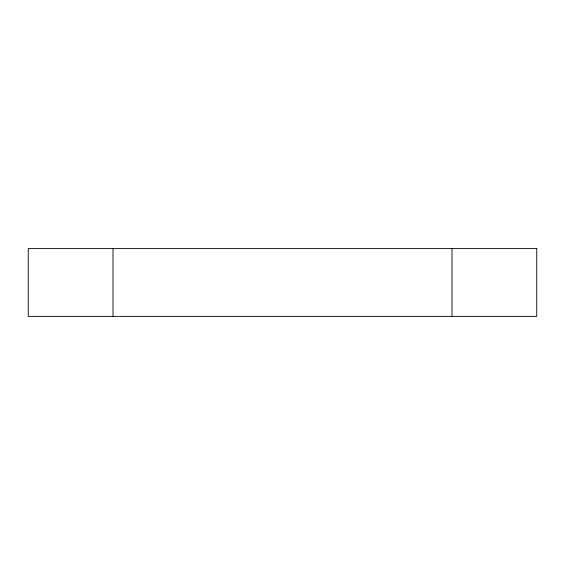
<?xml version="1.0" encoding="UTF-8"?>
<svg xmlns="http://www.w3.org/2000/svg" width="565" height="565" viewBox="0 0 565 565"><rect width="100%" height="100%" fill="white"/><g stroke="black" fill="none" stroke-linecap="round" stroke-linejoin="round"><path stroke-width="0.85" d="M452 248.6L452 316.4M113 248.6L113 316.4M536.75 248.6L28.25 248.6L28.25 316.4L536.75 316.4L536.75 248.6"/></g></svg>
